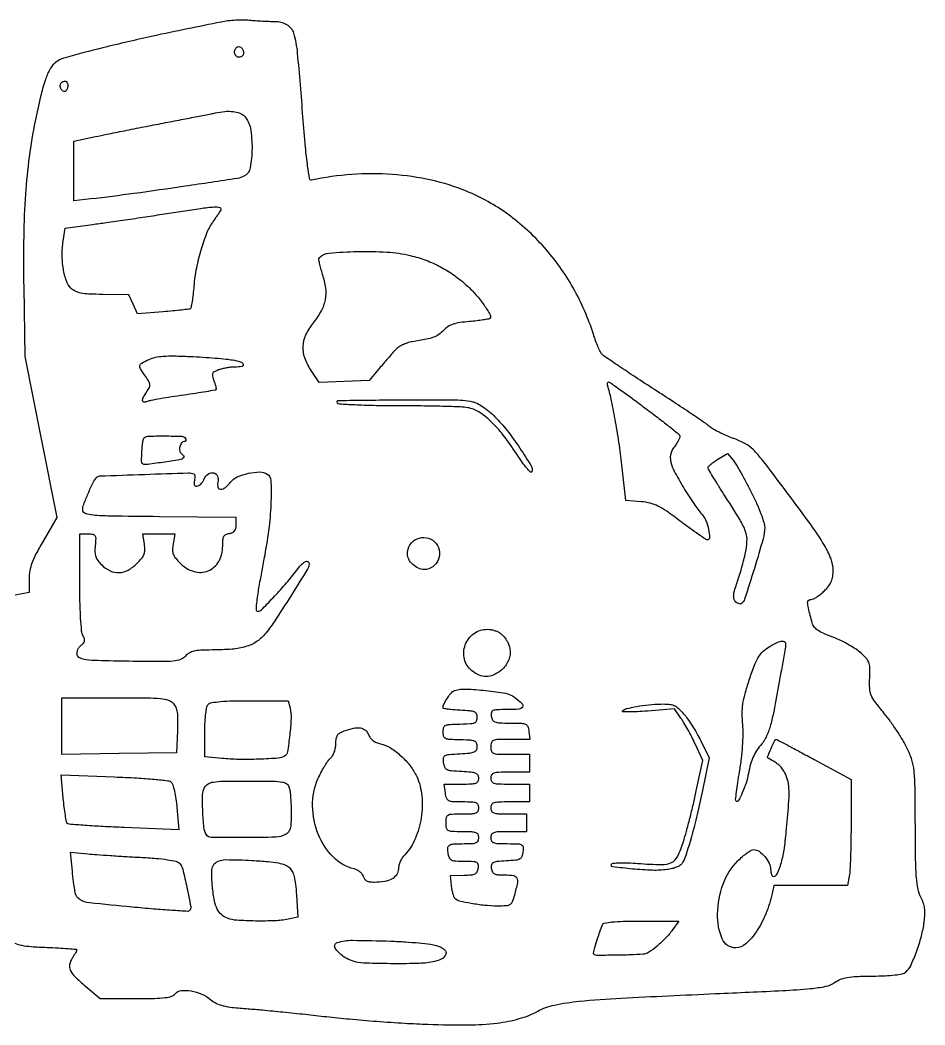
# Model space of a CAD drawing. Extents: x 146 to 754, y 185 to 522.
# Drawn here: x 450 to 753.8, y 185.2 to 522.5 of the extents above; entities that cross this region are included whole.
import ezdxf

# ---------------------------------------------------------------- set-up
doc = ezdxf.new("R2010")
doc.units = 0

msp = doc.modelspace()

# ---------------------------------------------------------------- linework, layer by layer
msp.add_lwpolyline([(448.171326, 212.572363, 0.048643), (450.455672, 211.893829, 0.030137), (453.714879, 211.463513, 0.007718), (459.027466, 211.167935, -0.00393), (462.851318, 210.984236, -0.00653), (466.070568, 210.762002, -0.001709), (468.838491, 210.52504, -0.388432), (469, 210.348509, -0.119863), (468.935922, 210.085054, -0.007405), (468.552711, 209.370029, -0.010643), (468.060605, 208.526433, -0.007668), (467.477315, 207.605722, 0.093793), (466.57999, 205.44123, 0.163911), (466.808003, 203.533751, 0.090205), (468.355736, 201.383234, 0.016628), (471.998771, 198.098048), (476.858812, 194), (488.806962, 194, 0.004996), (495.139722, 194.063275, 0.02492), (498.683705, 194.311092, 0.045714), (500.856656, 194.776528, 0.144927), (502.079298, 195.595548, -0.194863), (504.066953, 196.663844, -0.068284), (507.370443, 196.571021, -0.061479), (511.005997, 195.496996, -0.072489), (514.053442, 193.608485, 0.060826), (515.93012, 192.384293, 0.054423), (518.117163, 191.5915, 0.033413), (521.246116, 191.047232, 0.008037), (526.492984, 190.577187, -0.004956), (531.347192, 190.172454, -0.001799), (538.225308, 189.505297, -0.001783), (545.748183, 188.721163, -0.002125), (552.837313, 187.926174, 0.006492), (560.480565, 187.13657, 0.003689), (569.745961, 186.369686, 0.003683), (579.0915, 185.734742, 0.00607), (587, 185.352217, 0.010955), (600.410625, 185.16066, 0.027872), (610.120283, 185.776641, 0.03814), (617.580451, 187.25264, 0.056278), (623.76348, 189.751005, -0.072179), (629.384321, 191.817679, -0.027489), (637.654247, 193.095206, -0.012081), (651.791161, 194.145284, -0.001403), (683.5, 195.642297, 0.00107), (706.096071, 196.693994, 0.011125), (715.373361, 197.352849, 0.026493), (720.536301, 198.112686, 0.103465), (723.484481, 199.377591, -0.056805), (725.481877, 200.463594, -0.053817), (727.70892, 201.096721, -0.032843), (730.844465, 201.423332, -0.007596), (736.153144, 201.545111, 0.009061), (740.436776, 201.655933, 0.019054), (743.753556, 201.928821, 0.021521), (746.200897, 202.331885, 0.122218), (747.380901, 202.901156, 0.111836), (749.019577, 205.033069, 0.020275), (750.938997, 209.675702, 0.022649), (752.604647, 214.944395, 0.032267), (753.562119, 219.756746, 0.022399), (753.785602, 222.316271, 0.044054), (753.69224, 224.355638, 0.049457), (753.258238, 226.187475, 0.037188), (752.440271, 228.091252, -0.070437), (751.491481, 230.777664, -0.030339), (750.966955, 234.548734, -0.015708), (750.689801, 240.552066, -0.002674), (750.582499, 252, 0.002188), (750.472319, 265.11666, 0.022845), (750.157878, 270.48947, 0.05064), (749.404034, 274.109047, 0.035077), (747.865025, 278, 0.023108), (746.494769, 280.550603, 0.010891), (744.504989, 283.717506, 0.010767), (742.27354, 286.949401, 0.014918), (740.126782, 289.740446, -0.009758), (737.007228, 293.710794, -0.064571), (735.761882, 295.898558, -0.08482), (735.275716, 298.07991, -0.023063), (735.261757, 301.625724, 0.015091), (735.303327, 305.089771, 0.0866), (734.956158, 306.88573, 0.101758), (734.042412, 308.322225, 0.024684), (731.977305, 310.254121, 0.034235), (730.208662, 311.555298, 0.015793), (727.748384, 313.010914, 0.015559), (725.054846, 314.384416, 0.020828), (722.527744, 315.449261, -0.015904), (719.60705, 316.646236, -0.04844), (717.745832, 317.705868, -0.073783), (716.595438, 318.802901, -0.101336), (715.962724, 320.080418, -0.003037), (714.657313, 325.154704, -0.048701), (714.395667, 326.904843, -0.225883), (714.715856, 327.676678, -0.185394), (715.557871, 328, 0.115215), (716.362672, 328.187945, 0.028836), (717.543682, 328.858654, 0.027915), (718.840676, 329.804235, 0.02491), (720.076923, 330.923077, 0.033531), (721.491497, 332.541263, 0.061469), (722.373426, 334.051519, 0.063436), (722.845087, 335.697624, 0.038107), (723, 337.727296, 0.092869), (722.269799, 341.624747, 0.042986), (719.990202, 346.268565, 0.02173), (715.458831, 353.09959, 0.003676), (706.151685, 365.69159, 0.003397), (699.265097, 374.738152, 0.034185), (696.11907, 378.283497, 0.070078), (693.367552, 380.318184, 0.037402), (689.5, 382.054782, -0.013988), (687.056275, 383.017375, -0.014069), (684.675, 384.113372, -0.014011), (682.656217, 385.183713, -0.053463), (681.5, 386.013262, 0.032574), (680.064016, 387.137095, 0.00172), (675.240625, 390.405113, 0.002703), (669.46618, 394.243404, 0.001963), (663, 398.455009, -0.001849), (656.595276, 402.624495, -0.002738), (651.014297, 406.331059, -0.001226), (646.279165, 409.530251, -0.053997), (645.367821, 410.304939, -0.075675), (644.826869, 411.083353, -0.012217), (644.0521, 412.764576, -0.01325), (643.23434, 414.806655, -0.011298), (642.478641, 417, 0.051205), (635.684506, 432.566848, 0.052909), (625.929723, 446.243249, 0.054225), (613.774492, 457.279017, 0.059495), (599.886853, 465.046658, 0.04382), (588.056726, 468.752051, 0.036213), (574.976724, 470.642811, 0.035141), (561.337399, 470.655247, 0.035184), (547.83644, 468.757072, -0.425661), (547.181593, 469.200137, -0.008969), (546.521026, 473.479397, -0.011308), (545.805192, 479.809556, -0.002955), (544.946352, 490, 0.002672), (543.152308, 511.431965, 0.050339), (541.882715, 518.053057, 0.197586), (539.579427, 520.900232, 0.12763), (535.410746, 521.94947, -0.009644), (533.590442, 521.971266, -0.005053), (531.326907, 522.064955, -0.005024), (529.007593, 522.207821, -0.00768), (527, 522.382779, 0.025782), (524.916916, 522.488558, 0.01399), (522.353125, 522.414713, 0.013905), (519.742, 522.193329, 0.021343), (517.5, 521.842847, 0.003421), (494.642149, 517.099954, 0.008094), (477.702002, 513.176004, 0.006191), (465.068326, 509.866636, 0.116767), (461.5, 507.912358, 0.093392), (459.830204, 505.72047, 0.035444), (458.348135, 502.154683, 0.023303), (456.833363, 496.815762, 0.007046), (455.028954, 488.58323, 0.017432), (453.009208, 476.588071, 0.015791), (451.749391, 464.079188, 0.013654), (451.161489, 449.917681, 0.007832), (451.186782, 432.822702), (451.586653, 409.5), (456.958034, 382.489631), (462.329415, 355.479262), (457.664707, 347.51054, 0.010848), (455.293023, 343.249584, 0.03274), (453.936106, 340.217183, 0.045241), (453.235857, 337.635591, 0.043641), (453, 334.938508), (453, 330.335199), (448.25, 329.4176, 0.024958)], format="xyb")
for points in [[(525, 511.440983, -0.103216), (524.885271, 510.891133, -0.098834), (524.559375, 510.423289, -0.096907), (524.072549, 510.109789, -0.095012), (523.5, 510, -0.179946), (522.59764, 510.335619, -0.15216), (522.05672, 511.20489, -0.132661), (522.066992, 512.327196, -0.128822), (522.63948, 513.306147, -0.194761), (523.37668, 513.618432, -0.172865), (524.169706, 513.350022, -0.128462), (524.782775, 512.537796, -0.098073)], [(466, 500.559017, -0.055887), (465.933596, 499.966781, -0.049696), (465.737031, 499.378799, -0.052635), (465.447691, 498.881687, -0.096533), (465.104785, 498.564761, -0.305994), (464.370931, 498.594365, -0.122354), (463.696107, 499.406879, -0.101767), (463.406646, 500.556057, -0.210351), (463.735568, 501.402234, -0.099868), (464.520615, 501.923695, -0.1881), (465.270167, 501.93523, -0.197274), (465.804984, 501.440964, -0.10924)], [(525.297396, 490.223875, -0.141316), (527.284564, 486.15995, -0.045578), (527.845377, 479.412503, -0.044289), (527.214986, 472.913099, -0.227347), (525.132756, 470.071049, -0.085401), (522.912321, 469.332734, -0.000764), (505.437233, 466.707866, -0.003022), (488.199731, 464.252011, -0.005136), (473.75, 462.433338), (468, 461.769553), (468, 471.784396), (468, 481.799238), (475.25, 483.371049, -0.003194), (479.056294, 484.170837, -0.000932), (484.923438, 485.353187, -0.000936), (491.534012, 486.659665, -0.001003), (498, 487.911526, 0.000351), (504.083242, 489.081059, 0.000487), (509.534375, 490.138543, 0.000299), (514.121717, 491.035942, 0.006157), (515.5, 491.324094, -0.032341), (518.724163, 491.82376, -0.050273), (521.535224, 491.791804, -0.061676), (523.780943, 491.254066, -0.119821)], [(517.373158, 458.75, -0.011258), (516.968682, 458.104729, -0.003308), (516.319269, 457.132812, -0.00332), (515.573999, 456.048822, -0.003561), (514.831447, 455, 0.059366), (512.723123, 451.182555, 0.023862), (510.741616, 445.550289, 0.023311), (509.172812, 439.247813, 0.028234), (508.317375, 433.216583, -0.007275), (508.037658, 430.400185, -0.011159), (507.705595, 427.971073, -0.005815), (507.35988, 425.954725, -0.220147), (507.100439, 425.587303, -0.100575), (506.628083, 425.429656, -0.002118), (504.168186, 425.139505, -0.004828), (501.277028, 424.839141, -0.003224), (497.961471, 424.548566), (489.422942, 423.855693), (487.961471, 427.064768), (486.5, 430.273843), (477.777186, 430.386921, -0.007978), (473.010809, 430.524801, -0.037708), (470.298277, 430.85258, -0.066828), (468.491834, 431.469501, -0.080925), (467.040314, 432.51465, -0.112886), (465.495768, 434.975878, -0.042606), (464.48253, 438.936563, -0.039564), (464.080581, 443.58768, -0.039012), (464.412697, 448.266387), (465.075867, 452.688721), (474.287933, 453.889376, 0.002834), (478.855713, 454.511067, 0.001087), (485.200205, 455.425297, 0.001076), (492.082123, 456.447368, 0.001323), (498.5, 457.432016, -0.001593), (510.553396, 459.274633, -0.0197), (515.164801, 459.779819, -0.090008), (517.05254, 459.571686, -0.488881)], [(580.986466, 443.441663, -0.03087), (586.232705, 441.85791, -0.033349), (591.105447, 439.672652, -0.032937), (595.696887, 436.83165, -0.028698), (600.102774, 433.288185, -0.030788), (603.048935, 430.277265, -0.026485), (605.765156, 426.777549, -0.019396), (607.842828, 423.523699, -0.341095), (607.69307, 422.359737, -0.152682), (607.249593, 422.127517, -0.006282), (605.456036, 421.825568, -0.01043), (603.292809, 421.535345, -0.007161), (600.829003, 421.292657, 0.015941), (597.578049, 420.914695, 0.044375), (595.345592, 420.37709, 0.060434), (593.667109, 419.575118, 0.059594), (592.220281, 418.391914, -0.043215), (590.523022, 416.908799, -0.069731), (588.834833, 416.002796, -0.041395), (586.408682, 415.329838, -0.006933), (581.649213, 414.493394, 0.040953), (580.033924, 414.094746, 0.032224), (578.365019, 413.41215, 0.033163), (576.888476, 412.568745, 0.066161), (575.876468, 411.685779, 0.001995), (574.907875, 410.575328, 0.000693), (573.520222, 408.967073, 0.000688), (571.9969, 407.191688, 0.000802), (570.554123, 405.5), (567.153736, 401.5), (558.77235, 401.155412), (550.390963, 400.810824), (547.695482, 404.883972, -0.059175), (545.580666, 409.084737, -0.099718), (544.995524, 412.972092, -0.098767), (545.959961, 416.808764, -0.057184), (548.484918, 420.859406, 0.043431), (551.15547, 424.892754, 0.07799), (552.485258, 428.623792, 0.079391), (552.595871, 432.536676, 0.046515), (551.556297, 437.117692, -0.011102), (550.953332, 439.109796, -0.016794), (550.526051, 440.870127, -0.011606), (550.26055, 442.318245, -0.240353), (550.39287, 442.726203, -0.176589), (553.739254, 444.284576, -0.015718), (563.169863, 444.802036, -0.021562), (573.136093, 444.60532, -0.042177)], [(521.25, 408.399967, -0.027979), (524.013193, 407.751273, -0.243885), (524.894126, 406.905633, -0.463895), (524.465976, 406.193457, -0.040224), (522.0651, 406, 0.026774), (520.755712, 405.929834, 0.016987), (519.242765, 405.715017, 0.017058), (517.767503, 405.401924, 0.03003), (516.578503, 405.029847, 0.032296), (515.177819, 404.391035, 0.171306), (514.618907, 403.777715, 0.163446), (514.554803, 402.932215, 0.02875), (515.041382, 401.391158, -0.014192), (515.405745, 400.344293, -0.02111), (515.659229, 399.407809, -0.017131), (515.804307, 398.64468, -0.239161), (515.719968, 398.386635, -0.155117), (515.409282, 398.225828, -0.001061), (512.409282, 397.717915, -0.004), (508.956175, 397.169189, -0.002531), (504.92136, 396.581956, 0.00364), (500.788021, 395.971019, 0.00478), (497.024132, 395.349755, 0.003533), (493.883529, 394.777583, 0.044813), (492.72937, 394.449644, -0.098449), (491.552499, 394.247454, -0.392082), (491.074107, 394.714546, -0.142366), (491.345409, 395.85877, -0.023848), (492.562352, 397.785558, 0.035742), (493.386371, 399.161601, 0.14228), (493.565933, 400.118755, 0.112456), (493.22367, 401.14747, 0.018406), (492.062352, 402.912434, -0.01585), (490.410007, 405.395918, -0.192798), (490.215333, 406.500441, -0.216699), (490.849139, 407.363795, -0.020456), (493.25, 408.582839, -0.056806), (495.375848, 409.276566, -0.032664), (498.048589, 409.644058, -0.022354), (501.683457, 409.740897, -0.007469), (507, 409.565374, -0.004107), (511.294926, 409.323944, -0.004308), (515.517187, 409.015236, -0.004135), (519.156625, 408.687271, -0.019128)], [(659.562744, 392.474228, -0.002412), (663.951171, 389.144857, -0.00365), (667.734973, 386.201249, -0.001432), (670.953576, 383.644408, -0.085972), (671.443286, 383.091765, -0.205395), (671.517656, 382.594367, -0.039656), (671.210823, 381.715819, -0.036332), (670.66022, 380.678324, -0.0265), (669.90842, 379.610705, 0.038438), (668.973439, 378.213311, 0.06599), (668.453062, 376.914417, 0.069326), (668.303519, 375.570677, 0.047186), (668.49082, 374.041796, 0.070026), (669.594279, 371.074513, 0.01084), (672.705587, 365.60926, 0.012785), (676.164088, 360.151006, 0.033934), (678.987082, 356.5, -0.088512), (680.247309, 354.442065, -0.041623), (681.141314, 351.442975, -0.041993), (681.4749, 348.734989, -0.425574), (680.767771, 348, -0.147975), (680.178443, 348.178316, -0.003472), (677.756311, 349.81618, -0.007379), (674.936596, 351.813406, -0.004904), (671.759944, 354.182739, 0.008918), (667.112786, 357.591143, 0.038125), (664.16345, 359.354131, 0.056429), (661.586164, 360.294383, 0.038604), (658.507416, 360.790942), (653.376871, 361.216407), (652.155753, 372.198194, 0.008444), (651.18619, 379.753699, 0.007316), (649.919814, 387.643699, 0.007233), (648.575527, 394.700337, 0.024366), (647.40686, 399.25, -0.033634), (647.247708, 399.920911, -0.060253), (647.222089, 400.485937, -0.093568), (647.323567, 400.864898, -0.288248), (647.538445, 401, -0.15423), (648.009608, 400.851124, -0.001168), (651.348286, 398.495554, -0.004195), (655.163087, 395.742298, -0.002663)], [(601.866776, 394.376645, -0.071529), (603.393824, 393.836112, -0.026662), (605.354715, 392.670446, -0.025128), (607.441261, 391.117276, -0.02382), (609.400719, 389.336124, -0.030892), (613.472917, 384.727051, -0.018118), (617.785146, 378.758197, -0.010676), (621.546378, 372.864965, -0.220591), (621.776344, 370.829033, -0.553094), (621.365869, 370.729186, -0.023277), (620.124539, 372.055173, -0.021658), (618.539803, 374.086235, -0.011271), (616.733725, 376.744774, 0.020659), (612.198734, 383.157906, 0.038835), (607.948857, 387.864525, 0.04951), (603.968347, 390.952413, 0.099589), (600.267102, 392.355377, 0.031327), (597.849689, 392.600765, 0.002881), (591.82236, 392.798329, 0.003711), (584.625157, 392.939285, 0.0029), (576.809017, 392.988994, -0.003947), (568.623888, 393.058181, -0.008349), (562.282533, 393.267796, -0.003812), (557.23621, 393.557588, -0.24266), (556.5, 394, -0.583344), (556.941764, 394.803689, -0.000935), (576.915946, 395.006873, -0.003332), (595.363773, 395.037079, -0.048129)], [(505.469147, 382.049921, -0.067969), (505.64759, 381.648014, -0.141738), (505.647765, 381.308414, -0.190619), (505.4751, 381.084925, -0.134878), (505.166006, 381, 0.229583), (504.200052, 380.531788, 0.109083), (503.582986, 379.256967, 0.105761), (503.550065, 377.810394, 0.210331), (504.18717, 376.884323, -0.056592), (504.622067, 376.542147, -0.090282), (504.892678, 376.1558, -0.124518), (504.960589, 375.789225, -0.182181), (504.826687, 375.493353, -0.158049), (503.540678, 374.837037, -0.005404), (497.870888, 373.994141, -0.004254), (492.084543, 373.247843, -0.230233), (491.067124, 373.599543, -0.205444), (490.743173, 374.410258, -0.008157), (490.878062, 377.665561, -0.011236), (491.133175, 380.839744, -0.112728), (491.557866, 382.091135, -0.252109), (492.777813, 382.798056, -0.008556), (498.511541, 382.879188, -0.008589), (504.243189, 382.763741, -0.249998)], [(695.61432, 363.769982, -0.011964), (697.293381, 360.218306, -0.013948), (698.711706, 356.765799, -0.012976), (699.74797, 353.798111, -0.077654), (700, 352.185128, -0.069403), (699.461538, 348.324566, -0.005529), (696.523378, 338.414468, -0.002869), (693.25984, 328.04899, -0.178475), (692.092425, 326.557122, -0.15599), (691.677581, 326.453803, -0.081016), (691.152326, 326.57517, -0.067638), (690.600093, 326.894169, -0.054849), (690.107907, 327.36998, -0.115845), (689.667284, 328.254729, -0.077307), (689.579732, 329.388119, -0.049805), (689.853852, 330.922916, -0.016412), (690.551907, 333.108969, 0.010182), (691.244692, 335.188752, 0.005068), (692.041688, 337.849388, 0.005028), (692.812016, 340.623577, 0.007367), (693.429063, 343.080437, 0.044833), (694.052843, 347.452323, 0.098739), (693.568236, 350.777444, 0.052256), (691.631237, 354.82885, 0.005829), (686.170016, 363.5, -0.004064), (684.188834, 366.621173, -0.006133), (682.518843, 369.37463, -0.002694), (681.140051, 371.741192, -0.131239), (681.000135, 372.264698, -0.19955), (681.167257, 372.666972, -0.019678), (681.954727, 373.391466, -0.022433), (683.00507, 374.205907, -0.015916), (684.25, 375.026672), (687.5, 377.023947), (689.36432, 374.761973, -0.036809), (690.341787, 373.380385, -0.006286), (691.969289, 370.600012, -0.006827), (693.798523, 367.278156, -0.00604)], [(508.47329, 367.915843, 0.153434), (508.469295, 366.508144, 0.370916), (509.286742, 365.997046, 0.170221), (510.656066, 366.725337, 0.079479), (511.782214, 368.421357, -0.131468), (513.184479, 370.123973, -0.213618), (514.989891, 370.488982, -0.250058), (516.257895, 369.395809, -0.15501), (516.382001, 367.385877, 0.127), (516.393526, 365.676641, 0.340584), (517.299226, 364.98112, 0.173992), (518.898064, 365.557823, 0.056637), (520.666593, 367.392906, -0.126856), (522.878651, 369.126248, -0.049375), (526.60367, 370.334357, -0.04927), (530.434624, 370.782652, -0.14828), (532.939109, 370.072266, -0.244438), (534.166681, 367.930855, -0.018056), (534.201131, 360.956107, -0.022305), (533.549752, 352.375863, -0.016194), (532.09216, 342.908366, 0.001862), (530.169283, 332.425813, 0.013943), (529.415011, 327.428667, 0.023432), (529.201522, 324.590159, 0.422502), (529.77526, 324, 0.199225), (530.977048, 324.498644, 0.005749), (534.917638, 328.540631, 0.012238), (538.952565, 332.988791, 0.016088), (542.398987, 337.25, -0.020025), (544.309378, 339.574374, -0.07761), (545.74599, 340.754985, -0.284852), (546.58121, 340.73659, -0.253684), (547, 339.964293, -0.13919), (546.499241, 338.200311, -0.00212), (540.823032, 329.095024, -0.005622), (535.363736, 320.632446, -0.028997), (532.025914, 316.169489, -0.074637), (529.23052, 313.709479, -0.072263), (525.805953, 312.145554, -0.051764), (521.155761, 311.296086, -0.018473), (514.404988, 311.023857, 0.010819), (510.597972, 310.928662, 0.044723), (508.319206, 310.61677, 0.073863), (506.757044, 310.005706, 0.07889), (505.479312, 308.97714, -0.119815), (503.812401, 307.844706, -0.066568), (501.403755, 307.292649, -0.024746), (497.107999, 307.108312, -0.002349), (486.587131, 307.22714, -0.002162), (476.095862, 307.440301, -0.025324), (472.016863, 307.747938, -0.079352), (470.004349, 308.336, -0.238981), (469.154066, 309.433903, -0.085119), (469.137452, 310.265268, -0.061058), (469.387448, 311.16225, -0.060195), (469.852574, 311.985997, -0.076439), (470.470305, 312.601945, 0.052225), (471.2597, 313.316573, 0.137245), (471.594296, 313.995448, 0.127548), (471.540269, 314.781924, 0.042296), (471.079046, 315.852301, -0.100897), (470.624293, 317.374634, -0.007391), (470.298166, 321.750728, -0.009435), (470.072738, 327.281595, -0.005467), (470, 333.934259), (470, 350), (472.776426, 350, -0.036186), (474.411742, 349.881494, -0.223517), (475.096283, 349.428604, -0.147687), (475.340888, 348.483486, -0.01377), (475.176578, 346.054394, 0.030434), (475.103635, 343.924174, 0.074315), (475.376236, 342.382187, 0.078557), (476.075864, 341.038743, 0.037137), (477.354697, 339.554394, 0.087523), (480.155605, 337.593461, 0.119998), (483.160846, 336.992578, 0.113636), (486.227266, 337.834014, 0.07295), (489.200237, 340.046391, 0.024807), (490.795083, 341.807859, 0.080398), (491.584013, 343.167593, 0.092354), (491.846166, 344.599264, 0.039469), (491.686185, 346.546391), (491.125741, 350), (496.5, 350), (501.874259, 350), (501.313815, 346.546391, 0.039469), (501.153834, 344.599264, 0.092354), (501.415987, 343.167593, 0.080398), (502.204917, 341.807859, 0.024807), (503.799763, 340.046391, 0.126713), (508.358284, 337.355138, 0.169425), (513.119209, 337.614533, 0.169944), (516.675536, 340.776485, 0.127525), (518, 345.884995, -0.019352), (518.08392, 348.052452, -0.101627), (518.41157, 349.192078, -0.163769), (519.078871, 349.830937, -0.074611), (520.25, 350.180449, 0.063957), (521.303999, 350.470812, 0.125837), (521.993045, 350.991284, 0.11739), (522.376554, 351.806311, 0.05157), (522.5, 353), (522.5, 355.5), (496.75, 355.766882, -0.001153), (480.097069, 355.977894, -0.018431), (474.465207, 356.270082, -0.066079), (471.834687, 356.860137, -0.314321), (471, 358.056721, -0.090061), (471.332922, 359.890047, -0.01165), (472.826143, 363.600849, -0.012722), (474.497896, 367.23343, -0.071007), (475.702666, 369, -0.200831), (476.636904, 369.433105, -0.000488), (491.740349, 369.98818, -0.000814), (506.528878, 370.493131, -0.108512), (508.290677, 370.165843, -0.203715), (508.549378, 369.898523, -0.071647), (508.670474, 369.367066, -0.056751), (508.648006, 368.673794, -0.040411)], [(589.171259, 347.345012, -0.160352), (590.677389, 344.697554, -0.14025), (590.423715, 341.511155, -0.141563), (588.528248, 338.962063, -0.163986), (585.673753, 338, -0.111068), (583.711184, 338.441403, -0.077997), (581.833295, 339.72101, -0.079521), (580.47001, 341.483864, -0.125545), (580, 343.326247, -0.144074), (580.883845, 346.329912, -0.147416), (583.247491, 348.343988, -0.146713), (586.339737, 348.722004, -0.142416)], [(611.086657, 316.718197, -0.10212), (613.594847, 313.814707, -0.124615), (614.518539, 310.356328, -0.125615), (613.683165, 306.895922, -0.104751), (611.252764, 303.984184, -0.067103), (608.844952, 302.565271, -0.102279), (606.472492, 302.09753, -0.100891), (604.085621, 302.607001, -0.063868), (601.634859, 304.07258, -0.168116), (599.1512, 307.937538, -0.150952), (599.445307, 312.706244, -0.147645), (602.396042, 316.552416, -0.160193), (606.884859, 317.968197, -0.039242), (608.002444, 317.866661, -0.030036), (609.197883, 317.58789, -0.030773), (610.291452, 317.187862, -0.060717)], [(706.993369, 313.25, -0.041854), (706.766319, 310.802421, -0.001174), (704.884164, 300.370836, -0.002093), (703.017128, 290.396459, -0.017587), (701.998205, 285.932257, -0.023045), (701.416474, 284.088657, -0.019976), (700.642396, 282.214476, -0.020453), (699.803239, 280.572774, -0.053902), (699.035547, 279.5, 0.033914), (697.38081, 277.372409, 0.04251), (696.164879, 275.189691, 0.038841), (695.260204, 272.677408, 0.022263), (694.545894, 269.534555, -0.033434), (693.738926, 266.318035, -0.027805), (692.469158, 263.027187, -0.023453), (691.128461, 260.392684, -0.494999), (690.375407, 260.291259, -0.226026), (690.224372, 260.717123, -0.003468), (690.520299, 263.379432, -0.008507), (690.944366, 266.509816, -0.005431), (691.538653, 270.13419, 0.012668), (692.187158, 274.482436, 0.013765), (692.593592, 278.739336, 0.014713), (692.74378, 282.665296, 0.023893), (692.61378, 286, -0.021514), (692.449772, 289.748905, -0.036662), (692.677103, 292.875, -0.031101), (693.393354, 296.267602, -0.01123), (694.815986, 300.988279, -0.010609), (696.412529, 305.554115, -0.04007), (697.695154, 308.294937, -0.060511), (699.090176, 310.173809, -0.054619), (700.939599, 311.738279, -0.027615), (703.273519, 313.130255, -0.059532), (705.226135, 313.873341, -0.118228), (706.492243, 313.885177, -0.351944)], [(615.931834, 295.201572, -0.028591), (618.468238, 293.071715, -0.34738), (618.641586, 291.896599, -0.24834), (617.451482, 291.147565, -0.018731), (613.513782, 291, 0.007617), (610.045914, 290.947165, 0.09245), (608.751121, 290.664625, 0.248081), (608.216909, 290.011037, 0.085197), (608.180449, 288.75, 0.095911), (608.604061, 287.522549, 0.17771), (609.402998, 286.855743, 0.076764), (610.948489, 286.557682, 0.008817), (614.5, 286.487859, -0.007875), (618.294524, 286.420412, -0.094556), (619.715601, 286.099537, -0.204436), (620.434365, 285.338527, -0.059691), (620.816422, 283.737859), (621.132845, 281), (614.566422, 281, 0.006254), (610.3948, 280.947815, 0.084894), (608.906642, 280.654819, 0.227099), (608.228, 279.941359, 0.078603), (608, 278.5, 0.077921), (608.225912, 277.059174, 0.226921), (608.9, 276.346154, 0.085635), (610.376461, 276.052512, 0.006367), (614.5, 276), (621, 276), (621, 273), (621, 270), (614.5, 270, 0.007414), (610.696451, 269.943601, 0.067313), (609.0625, 269.673077, 0.186514), (608.292005, 269.06604, 0.134481), (608, 268, 0.134481), (608.292005, 266.93396, 0.186514), (609.0625, 266.326923, 0.067313), (610.696451, 266.056399, 0.007414), (614.5, 266), (621, 266), (621, 263), (621, 260), (614.5, 260, 0.007414), (610.696451, 259.943601, 0.067313), (609.0625, 259.673077, 0.186514), (608.292005, 259.06604, 0.134481), (608, 258, 0.12648), (608.272668, 256.939334, 0.188641), (609, 256.333333, 0.072107), (610.528387, 256.05871, 0.008455), (614, 256), (620, 256), (620, 253), (620, 250), (614, 250, 0.008455), (610.528387, 249.94129, 0.072107), (609, 249.666667, 0.188641), (608.272668, 249.060666, 0.12648), (608, 248, 0.119517), (608.255859, 246.944902, 0.189742), (608.945803, 246.339824, 0.076791), (610.382274, 246.061099, 0.009593), (613.566422, 246, -0.007127), (617.186299, 245.948401, -0.113992), (618.36423, 245.640703, -0.2579), (618.846214, 244.910597, -0.048348), (618.816422, 243.25, -0.057956), (618.446716, 241.67345, -0.183907), (617.752703, 240.865807, -0.099314), (616.408999, 240.451337, -0.010994), (613.187581, 240.195576, 0.009498), (610.048128, 239.955767, 0.092365), (608.772061, 239.589601, 0.224859), (608.236703, 238.906577, 0.091195), (608.187581, 237.695576, 0.081656), (608.546986, 236.551156, 0.165266), (609.213089, 235.897484, 0.095361), (610.416674, 235.579543, 0.017031), (612.751293, 235.5, -0.035559), (615.666843, 235.29239, -0.251723), (616.770795, 234.478361, -0.165277), (616.958547, 232.847653, -0.014482), (615.947419, 228.75, -0.024759), (615.183425, 226.447624, -0.158272), (614.416712, 225.506917, -0.131252), (613.172174, 225.10551, -0.015063), (610.202996, 225.043551, -0.022617), (605.869273, 225.279912, -0.020118), (601.400156, 225.909449, -0.01647), (597.524548, 226.748117, -0.140352), (596.001011, 227.630434, -0.1029), (595.655743, 228.178816, -0.022508), (595.311726, 229.246076, -0.022533), (595.019905, 230.5404, -0.019949), (594.831445, 231.909398), (594.5, 235.318796), (599, 235.409398, 0.015651), (601.500466, 235.538109, 0.092606), (602.758803, 235.882863, 0.164718), (603.447836, 236.562596, 0.081331), (603.819551, 237.75, 0.075588), (603.807244, 239.004384, 0.244196), (603.324933, 239.652561, 0.103805), (602.16457, 239.942918, 0.009582), (599.186128, 240, -0.012694), (596.287021, 240.073614, -0.094624), (594.954689, 240.398896, -0.172593), (594.217269, 241.1139, -0.067635), (593.759742, 242.476498, -0.049644), (593.577344, 244.504981, -0.251012), (594.105354, 245.468311, -0.133366), (595.482343, 245.913012, -0.011804), (599.166667, 246, 0.012274), (601.865904, 246.066269, 0.086023), (603.145833, 246.353448, 0.189431), (603.77249, 246.957177, 0.107816), (604, 248, 0.118451), (603.746716, 249.054152, 0.189837), (603.0625, 249.659091, 0.077556), (601.640147, 249.938496, 0.009792), (598.5, 250, -0.008002), (594.917511, 250.057336, -0.11737), (593.708333, 250.386364, -0.230406), (593.152071, 251.16795, -0.041432), (593, 253, -0.041432), (593.152071, 254.83205, -0.230406), (593.708333, 255.613636, -0.11737), (594.917511, 255.942664, -0.008002), (598.5, 256, 0.009792), (601.640147, 256.061504, 0.077556), (603.0625, 256.340909, 0.189837), (603.746716, 256.945848, 0.118451), (604, 258, 0.116631), (603.751114, 259.052468, 0.189949), (603.076687, 259.657175, 0.078895), (601.678486, 259.93778, 0.010149), (598.613499, 260, -0.009784), (595.205927, 260.066683, -0.109518), (593.902439, 260.409673, -0.195637), (593.212702, 261.213862, -0.044232), (592.786692, 263), (592.346386, 266), (598.173193, 266, 0.009038), (601.495588, 266.060058, 0.071825), (603.00301, 266.333669, 0.183722), (603.727252, 266.926982, 0.131005), (604, 267.950096, 0.134449), (603.720208, 268.971798, 0.167341), (602.97441, 269.605858, 0.070168), (601.447253, 269.968075, 0.010166), (598.25, 270.200096, -0.009409), (594.724944, 270.450537, -0.092664), (593.298737, 270.852236, -0.18771), (592.571273, 271.648378, -0.063671), (592.18857, 273.198263, -0.0567), (592.185948, 274.805612, -0.244664), (592.701945, 275.573693, -0.104978), (593.963959, 275.950509, -0.007273), (597.68857, 276.198263, 0.00981), (600.960484, 276.432582, 0.071623), (602.485854, 276.796362, 0.172598), (603.224377, 277.442715, 0.128202), (603.5, 278.5, 0.094427), (603.2585, 279.767359, 0.220237), (602.574786, 280.418044, 0.070388), (601.041884, 280.707376, 0.004559), (596.5, 280.875, -0.013307), (593.847118, 281.019416, -0.112237), (592.7125, 281.376042, -0.202855), (592.170276, 282.100603, -0.060615), (592, 283.5, -0.060615), (592.170276, 284.899397, -0.202855), (592.7125, 285.623958, -0.112237), (593.847118, 285.980584, -0.013307), (596.5, 286.125, 0.004559), (601.041884, 286.292624, 0.070388), (602.574786, 286.581956, 0.220237), (603.2585, 287.232641, 0.094427), (603.5, 288.5, 0.127238), (603.226774, 289.5563, 0.172705), (602.493762, 290.202487, 0.072233), (600.981771, 290.566535, 0.009988), (597.75, 290.799904, -0.006553), (595.545335, 290.943886, -0.010832), (593.689062, 291.130105, -0.004634), (592.147495, 291.333082, -0.373726), (592, 291.502851, -0.113551), (592.326991, 292.924132, -0.032655), (593.450751, 294.898005, -0.031594), (594.801754, 296.689968, -0.141718), (595.889332, 297.402609, -0.084175), (599.703069, 297.903323, -0.017995), (606.389856, 297.411665, -0.016229), (613.001481, 296.467566, -0.117293)], [(501.391248, 293.12017, -0.086399), (502.217598, 291.811428, -0.060094), (502.686158, 290.123526, -0.037409), (502.87086, 287.696472, -0.010336), (502.796235, 283.87017), (502.5, 276.5), (483.25, 276.228407), (464, 275.956814), (464, 285.478407), (464, 295), (481.845012, 295, -0.002463), (492.424298, 294.947889, -0.02151), (497.112205, 294.699831, -0.051946), (499.760626, 294.163861, -0.133728)], [(540.595026, 291.47741, -0.072183), (540.942572, 288.07484, -0.017664), (540.504528, 282.444998, -0.011546), (539.732242, 276.804306, -0.217868), (538.765827, 275.355273, -0.122478), (536.683281, 274.688562, -0.007579), (530.151838, 274.355618, -0.012289), (523.320885, 274.279133, -0.022361), (517.75, 274.603135), (512, 275.196374), (512, 283.398187, -0.011282), (512.07853, 286.8782, -0.020459), (512.323155, 289.714443, -0.021196), (512.690784, 291.864684, -0.144411), (513.2, 292.8, -0.160443), (514.296202, 293.353011, -0.015859), (517.265753, 293.703055, -0.015416), (521.421625, 293.930992, -0.005991), (527.180948, 294), (539.961896, 294)], [(672.768746, 289.610602, -0.026812), (674.106516, 287.911324, -0.011997), (675.688137, 285.545645, -0.011837), (677.244858, 282.958348, -0.015743), (678.52813, 280.532031), (681.311583, 274.842859), (679.107214, 263.869489, -0.008736), (677.342923, 255.818024, -0.010367), (675.387345, 248.28278, -0.009122), (673.495933, 242.010948, -0.066223), (672.148653, 239.174174, -0.126908), (671.552101, 238.626525, -0.031989), (670.341935, 238.076983, -0.030568), (668.832042, 237.607949, -0.026692), (667.206364, 237.300854, -0.041339), (662.344759, 237.054148, -0.015888), (655.590364, 237.484991, -0.008113), (648.963013, 238.22836, -0.545149), (648.553841, 239.087116, -0.238863), (649.12035, 239.433109, -0.012081), (651.346054, 239.556054, -0.01676), (654.140424, 239.549082, -0.010176), (657.440462, 239.362884, 0.012897), (665.370066, 238.958743, 0.118918), (668.710513, 239.676306, 0.171567), (670.780648, 241.757842, 0.034146), (672.730187, 246.716981, 0.010317), (673.703785, 250.03198, 0.004388), (674.87683, 254.509026, 0.004339), (676.045468, 259.309443, 0.005677), (677.025611, 263.718001), (679.175913, 273.936003), (676.620285, 279.51823, 0.009899), (675.481843, 281.880219, 0.008089), (674.173873, 284.361581, 0.008187), (672.8958, 286.605963, 0.02119), (671.880828, 288.167361), (669.697, 291.234265), (660.5985, 290.526284, -0.007073), (657.158861, 290.307533, -0.013493), (654.389753, 290.245548, -0.011144), (652.3416, 290.300637, -0.648741), (652.238957, 290.564774, -0.137663), (653.593799, 291.334853, -0.016348), (657.00718, 292.064363, -0.019448), (661.039319, 292.628338, -0.018835), (665.146408, 292.885001, -0.024586), (667.819827, 292.819709, -0.083232), (669.510002, 292.406701, -0.085005), (670.953957, 291.470246, -0.026335)], [(566.964784, 282.592626, 0.072446), (567.560958, 281.52169, 0.066471), (568.453263, 280.629295, 0.061397), (569.617356, 279.947135, 0.047841), (571.014312, 279.496857, -0.085542), (574.29052, 278.162118, -0.044753), (577.815417, 275.499196, -0.043531), (580.966269, 272.099005, -0.05855), (583.135018, 268.508577, -0.082712), (584.86595, 262.037494, -0.062149), (584.660611, 254.657682, -0.062896), (582.664722, 247.653057, -0.090719), (579.120296, 242.291813, 0.049798), (578.30864, 241.257972, 0.037057), (577.622837, 239.978353, 0.03785), (577.153305, 238.660412, 0.066743), (577, 237.517063, -0.147776), (576.428209, 235.624656, -0.120148), (574.864001, 234.182593, -0.085088), (572.301571, 233.288049, -0.04155), (568.841281, 233, -0.037953), (567.421207, 233.107948, -0.086581), (566.405908, 233.449451, -0.111378), (565.723994, 234.046383, -0.093807), (565.311897, 234.915306, 0.101775), (564.925843, 235.697197, 0.056175), (564.178104, 236.462615, 0.052643), (563.208378, 237.097478, 0.057554), (562.155517, 237.493164, -0.138674), (555.099735, 241.533957, -0.098298), (550.078646, 249.212135, -0.092561), (548.17555, 258.669345, -0.105449), (549.972921, 267.715416, -0.016988), (550.959873, 269.810577, -0.016517), (552.095497, 271.854036, -0.016671), (553.211563, 273.58151, -0.057134), (554.09247, 274.583684, 0.070125), (554.862354, 275.506656, 0.047517), (555.471476, 276.735389, 0.045091), (555.866769, 278.13562, 0.046289), (556, 279.571654, -0.036243), (556.124755, 281.290481, -0.107328), (556.537765, 282.391918, -0.116175), (557.348053, 283.172767, -0.046385), (558.75, 283.837719, -0.03304), (561.948639, 284.771794, -0.092383), (564.274087, 284.850473, -0.140059), (565.897281, 284.108534, -0.125766)], [(716.593362, 274.25), (728.98395, 267.5), (728.991975, 252.875, -0.003933), (728.949327, 247.046082, -0.004891), (728.814049, 241.628125, -0.004013), (728.61969, 237.086658, -0.036666), (728.375, 235.125), (727.75, 232), (715.394052, 232), (703.038104, 232), (702.449698, 229.25, -0.043732), (700.368321, 222.478223, -0.050909), (697.216065, 216.530232, -0.058752), (693.623277, 212.320004, -0.18895), (690.254988, 211, -0.305309), (685.699915, 214.067321, -0.102859), (684.188147, 222.350657, -0.079799), (686.066006, 232.455794, -0.111054), (690.969956, 240.20525, -0.019146), (692.538563, 241.658114, -0.02349), (694.113739, 242.885292, -0.022895), (695.505548, 243.775626, -0.131581), (696.343398, 244, -0.156777), (698.118613, 243.429346, -0.061766), (700.02733, 241.667447, -0.060584), (701.508222, 239.411951, -0.1155), (702, 237.311439, 0.03453), (702.061214, 236.426106, 0.052626), (702.246599, 235.678985, 0.068557), (702.51747, 235.165323, 0.241704), (702.839485, 235, 0.289842), (704.179761, 235.848193, 0.038977), (705.424618, 239.111486, 0.032576), (706.494376, 243.864323, 0.016152), (707.258855, 250, 0.003519), (708.040132, 259.210993, 0.023455), (708.181334, 263.811988, 0.047814), (707.844343, 266.814287, 0.063485), (706.944023, 269.407759, 0.035118), (705.984019, 271.041954, 0.057758), (704.932025, 272.249331, 0.046418), (703.472739, 273.34929, 0.015267), (701.140762, 274.692571, -0.382436), (700.978419, 275.139845, -0.005682), (702.138201, 277.93161, -0.00606), (703.360117, 280.688386, -0.293372), (703.845499, 281, -0.122062), (704.113259, 280.933645, -0.000281), (707.73756, 279.017187, -0.001829), (711.817429, 276.837753, -0.001134)], [(500.720346, 266.622435, -0.135499), (501.233954, 265.789315, -0.015773), (501.784148, 263.648446, -0.018021), (502.275681, 261.006859, -0.013816), (502.628121, 258.091423), (503.315549, 250.694968), (484.907774, 251.413538, -0.003338), (477.804047, 251.738351, -0.005262), (471.71313, 252.121936, -0.001593), (466.454234, 252.525578, -0.182669), (465.83905, 252.816053, -0.146719), (465.550075, 253.375291, -0.006275), (465.163799, 255.58536, -0.010289), (464.788357, 258.251369, -0.007101), (464.468466, 261.283045), (463.758832, 269.066089), (481.629416, 268.41154, -0.004635), (489.160747, 268.06576, -0.009573), (495.037453, 267.628341, -0.006299), (499.596423, 267.143084, -0.158904)], [(540.369714, 264.75, -0.038561), (540.604263, 263.494956, -0.008738), (540.799577, 261.335335, -0.009), (540.93683, 258.829524, -0.008631), (540.986345, 256.285184, -0.011446), (540.917294, 252.948738, -0.053897), (540.628931, 251.057064, -0.098796), (540.046317, 249.868957, -0.107039), (539.065741, 249.035184, -0.116519), (535.859842, 248.184387, -0.006138), (525.181872, 248.022735, -0.003702), (514.09245, 248.073114, -0.256747), (512.525199, 248.959227, -0.113438), (511.683978, 251.43401, -0.015702), (511.299791, 256.885812, -0.015488), (511.256168, 262.352089, -0.117639), (511.906835, 264.825919, -0.133915), (513.065468, 266.050723, -0.09988), (514.821836, 266.687489, -0.034211), (518.087574, 266.950343, -0.00298), (526.418552, 267, -0.002588), (535.013281, 266.955518, -0.037405), (538.047925, 266.696566, -0.13102), (539.538745, 266.029993, -0.15829)], [(490.279034, 241.417377, -0.007016), (495.61168, 241.062364, -0.017487), (499.492382, 240.612223, -0.019861), (502.25098, 240.081215, -0.139779), (503.433999, 239.423144, -0.135257), (504.572003, 237.419424, -0.010125), (505.998782, 231.253221, -0.007334), (507.238899, 224.889729, -0.245564), (506.789458, 223.456125, -0.214496), (506.289757, 223.266431, -0.001122), (500.929715, 223.599306, -0.004649), (494.784152, 224.052227, -0.002898), (487.589615, 224.691767, -0.003189), (473.255428, 226.142045, -0.1093), (470.045868, 227.223305, -0.217875), (468.482271, 229.513376, -0.01823), (467.502359, 236.805991), (466.888018, 243.111982), (472.694009, 242.573831, 0.005113), (475.70756, 242.325561, 0.001576), (480.254581, 242.012135, 0.001576), (485.34355, 241.693577, 0.00173)], [(540.395246, 237.956324, -0.08867), (541.323636, 236.692682, -0.051349), (541.97921, 234.919588, -0.034817), (542.441875, 232.404631, -0.01206), (542.767167, 228.72636), (543.243841, 221.298768), (539.99692, 220.649384, -0.039167), (535.516597, 220.11323, -0.013918), (529.061469, 220.029477, -0.011965), (522.761079, 220.273989, -0.075292), (519.625901, 220.952132, -0.086001), (517.542542, 222.186564, -0.104929), (516.164605, 223.979634, -0.066282), (515.244344, 226.815758, -0.016972), (514.534056, 231.598023, -0.03946), (514.34, 237.19996, -0.240162), (515.726149, 239.645536, -0.147983), (519.034634, 240.632536, -0.013213), (527.808341, 240.36626, -0.006914), (533.281644, 239.979244, -0.026195), (536.67982, 239.511463, -0.042803), (538.925081, 238.878625, -0.100336)], [(669.056128, 217.078825, -0.035674), (666.728083, 214.258643, -0.02914), (663.867694, 211.587929, -0.027984), (661.073527, 209.520976, -0.127216), (659.173275, 208.874599, -0.010966), (654.926139, 208.649829, -0.005038), (649.384675, 208.534179, -0.001537), (643.680018, 208.49016, -0.119264), (642.803513, 208.697946, -0.332287), (642.53036, 209.250649, -0.019529), (642.967996, 211.192528, -0.017113), (643.855503, 214.113886, -0.004443), (645.485286, 218.75, -0.265332), (646.205462, 219.362967, -0.022743), (648.694916, 219.71623, -0.01873), (652.51294, 219.938033, -0.005143), (658.536709, 220), (671.136188, 220)], [(589.75, 211.838048, -0.036621), (590.993987, 211.355864, -0.047329), (592.045313, 210.729126, -0.055351), (592.774173, 210.05992, -0.181311), (593, 209.457632, -0.25298), (591.999032, 207.605892, -0.093133), (589.164828, 206.427803, -0.044029), (584.007349, 205.804815, -0.010041), (575.205073, 205.698045, -0.004172), (567.251356, 205.827666, -0.03023), (563.441794, 206.152569, -0.060382), (560.895278, 206.846766, -0.052818), (558.461906, 208.151882, -0.105235), (555.767306, 210.96848, -0.48783), (556.435821, 212.776498, -0.079276), (561.56441, 213.55521, -0.007254), (574.5, 213.27002, -0.006621), (579.332602, 213.029191, -0.007648), (583.929688, 212.668365, -0.006935), (587.808259, 212.249824, -0.04383)]]:
    msp.add_lwpolyline(points, format="xyb", close=True)

doc.saveas('drawing.dxf')
